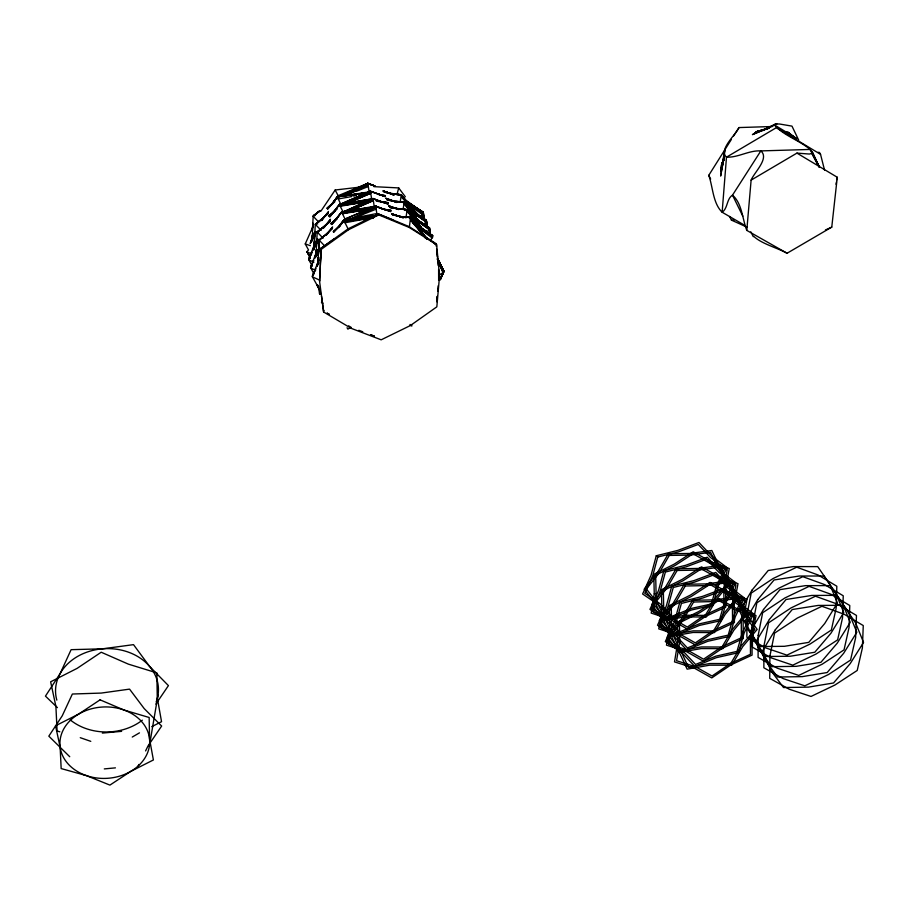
<?xml version="1.0" encoding="UTF-8"?>
<svg xmlns="http://www.w3.org/2000/svg" width="909" height="909" viewBox="0 0 909 909"><rect width="100%" height="100%" fill="white"/><g stroke="black" fill="none" stroke-linecap="round" stroke-linejoin="round"><path stroke-width="1.36" d="M404.096 202.105L395.847 201.468L404.278 202.173L403.062 209.388M347.045 327.74L347.863 329.103L350.579 327.592M443.751 271.041L437.479 258.895L443.831 271.302L440.342 279.29L443.751 271.836L437.513 259.179M317.321 231.886L323.82 227.045L317.218 232.045L323.104 238.215M308.742 259.36L311.844 252.338L308.742 259.61L312.071 265.769M313.287 215.899L319.752 211.024L313.185 216.047L312.389 231.193L313.06 223.194L312.082 230.591M312.366 239.056L312.685 232.352L312.105 240.544L312.798 233.295L311.957 240.828L312.821 233.636L311.776 241.135L312.912 234.715L310.367 243.294L313.06 236.465L310.23 243.589M314.025 249.146L314.503 240.033L313.991 249.816M319.695 247.884L317.196 253.963L319.366 247.191L317.718 254.793L318.923 247.43L318.23 255.724L319.184 239.953L318.298 255.952L319.184 239.953L325.99 234.692L319.332 239.806M392.995 219.944L378.405 213.956L348.204 228.761L321.127 248.237L319.638 281.051L321.127 248.237L334.012 238.965M315.4 224.159L321.922 219.194L315.309 224.33L314.446 239.806L315.287 231.465L313.798 238.658L315.764 232.284L313.457 238.147L315.843 232.17M320.298 263.44L321.15 248.248L322.331 248.384M317.218 232.045L316.321 247.668L317.218 239.26L315.741 246.623L317.548 239.147L315.559 246.396L317.877 239.022L315.468 246.259L317.173 241.385M772.536 126.51L738.994 127.567C735.79 134.782 718.28 149.678 726.484 157.177C738.267 157.677 749.039 150.155 760.844 150.905L810.067 149.44L812.226 151.883L819.134 166.858M317.923 264.326L318.457 256.804L317.866 264.621L318.502 257.133L317.775 263.94M314.173 247.032L314.65 240.908L313.98 248.555L314.684 241.237L313.832 248.85L314.719 241.589L313.65 249.157L314.741 241.953L313.446 249.475L314.798 242.703L312.991 250.111L314.855 243.442L308.867 259.099L311.923 251.963L309.105 258.838L310.23 258.042M316.048 254.975L316.525 248.771L315.718 256.804L316.593 249.475L315.548 257.122L316.627 249.839L315.343 257.44L316.684 250.6L314.889 258.088L316.741 251.361L310.571 267.462L313.889 273.939M751.118 180.118L796.932 153.11L837.28 177.266L831.769 227.114L787.069 253.247L746.789 230.397L751.118 180.118C754.084 172.483 769.718 158.325 760.844 150.905L732.495 195.151C726.53 198.753 727.893 208.468 722.144 212.24C712.849 203.196 712.986 187.254 708.781 175.301L731.325 139.509M437.695 291.164L438.172 285.756M438.649 280.336L438.615 269.507M423.276 235.567L436.638 244.748L439.536 275.961L436.831 306.844L410.379 325.547L381.178 339.818L351.283 328.365L323.649 312.037L321.502 296.254M423.73 218.921L423.094 212.149L406.323 201.559L423.276 212.32L420.651 217.603M724.03 152.814L722.564 165.199L724.962 149.599L720.632 176.062L723.769 159.2L720.814 171.392L724.098 158.03L721.042 168.756L724.121 158.211L721.36 165.949L724.007 158.177M405.903 217.955L407.209 209.649L398.892 209.07L407.027 209.593L421.117 227.284M317.775 263.996L318.57 257.838L317.446 265.553L318.661 258.974L316.809 266.542L318.764 260.11L312.298 276.563L320.218 290.914M396.926 194.765L398.699 187.924L373.883 186.652M378.258 214.888L378.405 213.956L408.936 226.523L436.218 243.737L436.468 246.453L436.195 243.76L434.741 243.998M149.394 746.005L158.098 694.578M436.638 244.748L409.323 227.5L410.538 217.581L401.914 216.933L410.152 217.444L426.173 238.09M429.514 227.864L416.322 219.228L429.514 227.864L427.605 232M836.848 179.732L837.28 177.266M400.142 202.048L401.414 194.833L393.131 194.117L401.074 194.674L415.833 213.07M835.973 184.232L836.416 182.061M426.366 220.285L412.936 211.502L426.366 220.285L424.048 224.898M369.997 192.288L370.418 191.14L385.28 196.48L370.27 191.299L340.716 204.082L337.262 196.81L369.122 191.913L367.838 183.368L338.693 196.708L335.182 190.004L360.066 187.106M372.61 199.435L372.963 198.503L380.485 201.503L372.883 198.56L343.136 212.047L339.421 204.582L371.622 198.946L370.418 191.14L342.25 204.014M317.684 284.881L317.741 285.721M367.361 183.936L367.622 183.232L374.951 186.072L367.486 183.47L338.193 195.685M375.281 206.786L375.656 206.116L383.143 209.15L375.576 206.093L345.045 219.046L341.591 211.956L374.372 207.491M787.069 253.247C776.718 247.634 761.356 243.692 753.709 236.295M317.139 241.34L315.389 246.123L317.23 241.283M317.196 241.226L315.309 245.964L317.264 241.146M440.172 279.915L443.592 272.098L437.581 259.383M315.718 268.473L313.196 275.2M312.582 275.757L315.65 268.769L312.389 276.029M310.571 267.462L313.696 260.372L310.708 267.201L312.117 266.11M306.969 251.691L310.31 257.792L306.969 251.691L308.503 249.907L305.242 243.953L313.162 226.102M137.748 766.923L138.952 764.469M145.588 750.925L147.997 746.005L161.654 726.03L144.213 708.611L129.555 689.124L101.217 693.078L72.368 694.021L62.255 715.792L48.825 736.154L69.743 756.731M320.048 292.278L319.616 294.016L321.422 294.436M430.559 240.59L432.911 235.817L412.709 222.773M322.081 300.663L321.502 302.527L323.047 303.129M811.248 151.928L810.067 149.44C799.091 140.088 783.581 135.646 774.252 124.84L775.809 123.976L779.558 124.01L791.978 126.124L798.693 140.168M733.631 135.93L738.994 127.567M320.877 211.195L335.182 190.004M155.871 704.1L168.426 685.613L149.462 666.274L133.509 644.64L102.603 648.821L71.107 649.674L60.085 673.705L45.45 696.124L57.415 707.622M324.445 226.909L325.922 224.75L323.57 228.182M321.729 220.353L323.922 217.16L321.661 220.421M341.625 211.888L336.978 218.49L331.455 224.137L341.841 211.967L374.19 206.354L373.042 198.56M337.205 196.855L332.694 203.252L337.353 196.833L369.202 192.424L337.353 196.833L327.763 209.195M321.604 220.58L328.467 211.445M329.876 216.887L339.409 204.32L371.792 200.048L339.409 204.32L340.193 204.9M326.354 235.022L327.91 232.852M326.263 235.158L332.614 226.977L327.422 233.431L332.501 228.341L319.854 239.635L320.593 239.567M324.206 227.341L330.512 219.274L325.342 225.625L330.421 220.273L324.888 225.955L330.353 220.955L317.525 231.772L324.058 226.659L317.798 231.693L318.525 231.636M336.955 218.353L341.716 211.888L374.281 206.968L374.19 206.354M339.352 226.443L333.171 231.738L339.284 226.409L333.648 232.204L344.022 219.853L376.815 213.547L375.656 206.116M334.978 210.888L328.933 216.047L334.898 210.797L329.717 216.751L339.625 204.389L371.622 198.946L371.713 199.537M334.83 210.718L339.625 204.389M331.933 224.568L336.989 218.353M339.216 226.386L344.727 220.41M323.422 310.923L323.99 310.276M323.672 217.649L328.388 212.411L323.07 218.16L328.297 213.399L315.843 223.966L322.411 218.66M439.558 263.462L439.979 262.417L438.627 261.451M332.694 203.127L327.32 208.775L334.944 201.616M332.762 203.184L326.717 208.218M324.229 226.477L330.331 221.285L324.433 226.296M337.125 218.49L330.978 223.694C335.819 221.807 338.818 213.99 342.216 212.286M320.184 210.479L313.457 215.774L319.866 210.831L313.969 215.626L315.093 215.592M328.785 215.899L337.057 209.206M321.377 249.259L348.499 229.75L378.746 214.899L409.323 227.5M132.26 737.051L139.463 732.859M405.13 210.502L406.789 209.604L398.449 208.865L406.505 209.706L421.14 226.989M817.998 152.326L819.475 152.451L820.532 154.314L824.543 170.097M402.948 202.537L403.585 202.196L416.231 217.24M775.025 124.158L762.651 130.578L776.831 123.897L752.402 134.612L766.662 128.783L754.527 133.009L767.457 128.555L755.334 132.464L768.287 128.328L756.186 131.907L769.162 128.112L765.526 128.851L768.139 128.305M151.723 726.666L161.541 721.701L157.257 697.669L156.859 672.899L128.374 664.138L101.206 652.23L77.083 668.388L50.643 681.818L55.904 706.452L57.097 731.018L59.824 731.802M344.238 195.924L368.077 184.209M364.009 221.001L378.405 213.956L378.746 214.899M343.363 212.513L372.883 198.56L387.984 204.059M415.777 213.07L400.846 194.708L392.711 193.935L400.846 194.708L417.958 214.49M349.681 219.58L375.985 207.297L349.601 219.569M338.693 196.708L367.486 183.47L374.951 186.072L367.77 183.254M831.769 227.114L825.417 229.977M344.272 196.094L346.795 194.946M350.579 193.231L368.247 185.197L344.181 196.071M373.372 199.935L346.045 212.354L373.463 200.537L348.761 211.229M347.817 203.037L370.815 192.617L345.181 204.184L370.906 193.208L345.079 204.195M343.136 212.047L372.815 198.696M370.338 191.174L340.716 204.082L341.182 205.059M383.041 209.15L391.052 210.354L383.019 209.161L390.915 210.979L383.075 209.025L390.79 211.604L375.417 206.32L345.045 219.046L345.761 220.557M344.216 196.287L346.761 195.253M356.953 191.106L368.418 186.447M352.169 218.774L376.258 209.115M769.162 128.112L756.629 131.635L768.65 128.146M344.341 220.069L339.227 226.523L343.92 219.83L377.087 215.422L343.852 219.989L345.022 222.739L373.724 217.524M338.091 198.98L351.851 196.526M340.182 206.275L361.1 202.696M342.352 213.797L359.953 210.843M341.841 211.967L374.281 206.968M365.52 201.809L339.909 205.729L360.964 202.593M363.93 209.99L342.091 213.263L363.873 210.059M366.657 209.581L370.758 208.968M373.656 217.387L344.488 221.648L373.531 217.581M104.296 768.912L115.42 767.866M102.342 733.086L121.613 731.347M365.418 201.821L339.693 205.264L365.361 201.855M341.875 212.797L363.759 209.922M366.554 209.547L371.963 208.854M344.284 221.182L373.497 217.524M729.541 216.444L731.438 220.126L734.165 220.046M427.48 227.58L428.9 227.625L410.857 215.331M316.525 223.898L317.752 223.898M421.287 211.808L422.844 212.013L423.719 220.114L422.844 212.013L406.334 201.321M431.093 235.374L432.707 235.636M424.935 219.967L425.798 220.046L407.948 207.525M377.553 201.298L380.223 201.48M403.232 217.66L391.586 213.763L399.506 216.467L409.891 217.478L427.139 238.828M376.292 201.196L388.291 202.627M403.585 202.196L387.245 200.071L395.108 201.309L386.802 199.548L394.54 201.275L385.78 198.264L396.926 202.48M399.506 216.467L409.891 217.478L426.128 238.101M796.932 153.11L809.362 154.041L811.885 153.371L812.226 151.883M400.278 194.935L384.03 192.06L391.665 193.799L383.405 191.31L390.859 193.731L383.212 191.06L390.62 193.674L383.03 190.81L393.938 195.026M380.36 201.491L388.257 202.832L380.337 201.582L388.052 203.65L380.382 201.4L388.018 203.855L380.394 201.378M318.65 286.051L317.968 285.88M377.667 194.219L385.461 195.696L377.712 194.14L385.314 196.287L377.735 194.003M401.199 216.683L392.438 214.831L400.346 216.581L391.779 214.024L403.698 217.796M305.242 243.953L310.389 245.691M80.265 737.688L90.786 741.346M375.417 206.32L383.155 209.002L375.576 206.093M398.756 209.502L388.666 205.923L397.347 208.74L389.529 206.979L397.926 208.775L389.972 207.513L406.505 209.706L419.481 225.489M398.426 209.479L396.006 208.525L398.596 209.445M370.27 191.299L385.257 196.685M396.006 208.525L388.495 205.673M396.824 202.423L393.018 200.969L396.619 202.412M358.839 330.274L362.759 331.774M399.017 216.319L402.494 217.649M367.622 183.232L374.985 186.129M311.617 253.986L307.14 251.929L310.401 257.94M393.836 194.98L390.188 193.515L393.733 194.969M313.889 262.201L308.855 259.86M315.628 270.382L310.651 267.985M731.438 220.126L747.05 227.182M442.058 269.814L442.978 270.291L437.559 258.724M744.232 225.034L722.144 212.24L726.484 157.177L776.343 127.68L820.532 154.314M348.601 325.842L350.999 327.263L351.283 328.365M774.252 124.84L796.625 138.35M406.675 202.423L409.073 203.946M411.459 205.468L423.412 213.092L412.8 206.286M412.356 217.228L429.718 228.341L430.434 235.351M412.47 217.274L429.718 228.341M409.141 209.593L413.606 212.456L408.107 208.9M416.129 225.512L419.458 227.648L414.697 224.557M413.959 223.603L432.411 235.499L411.8 220.91M406.221 201.287L422.526 211.911L406.243 201.003M412.231 217.24L416.697 220.183L412.3 217.24M406.8 202.764L409.141 204.343M412.629 206.718L423.128 213.842L423.833 219.251M409.414 210.024L426.31 221.489L409.97 210.286M415.549 225.409L432.752 237.135L415.708 225.387M407.084 201.741L420.617 211.036M412.731 206.707L423.128 213.842M409.925 214.751L428.48 227.58M413.595 218.455L429.298 229.488L412.652 217.615M409.891 210.445L426.082 221.91L426.923 227.341M408.175 207.752L425.389 219.989M410.061 210.377L426.082 221.91M412.731 221.694L431.593 235.374M397.097 193.731L399.335 195.367M402.698 197.832L420.628 210.99M413.561 208.047L422.617 214.717M415.538 225.705L432.252 238.044M786.955 131.657L795.739 138.248M793.341 136.611L788.262 132.271L795.568 138.691M337.637 197.037L338.432 197.776M410.538 325.013L411.8 326.047L411.663 325.058M324.854 246.089L319.15 240.158M318.764 222.137L313.139 216.228M410.595 220.353L426.707 239.056M401.358 196.844L409.504 206.377M414.027 211.661L415.833 213.785M321.161 230.42L315.309 224.33M404.312 204.07L411.561 212.672M416.992 219.126L418.81 221.273M410.175 218.785L427.06 238.851M413.504 210.877L416.083 213.967M407.3 211.502L415.14 220.887M416.322 217.217L404.278 202.173M418.208 220.364L404.403 203.514L413.231 214.501M426.741 238.817L410.754 219.251L424.389 236.556L410.368 217.478L425.287 237.306L410.152 217.444M416.924 222.682L407.38 210.956L416.731 222.66M416.765 218.899L418.526 221.092M415.402 216.967L404.448 203.037L414.834 216.433M417.083 219.103L418.776 221.251M418.447 224.58L407.425 210.49L418.265 224.523M413.515 211.127L416.129 214.467L413.606 211.183M401.074 194.674L410.504 206.843L401.414 194.833M424.401 236.408L410.788 218.785L419.992 230.841M407.027 209.593L417.015 222.671M420.765 227.636L407.414 210.104L419.765 226.443M421.662 233.034L424.173 236.329M411.038 207.866L401.551 195.378L409.936 206.445M417.106 222.694L407.209 209.649L416.697 222.262M414.129 211.979L415.799 214.194M404.448 202.639L415.458 217.183M425.014 237.317L410.788 218.376L424.821 237.204M398.699 187.924L405.346 196.821M410.538 217.581L424.48 236.476M425.639 238.238L410.743 218.035L425.48 238.09M312.378 276.825L319.4 280.006L323.649 312.037M818.782 166.449L811.885 153.371L818.168 165.302M316.752 284.585L320.547 292.255M443.831 271.302L437.933 259.542M437.786 259.474L443.581 270.791L437.434 258.622M750.811 231.829L753.277 236.658M437.627 259.429L443.831 271.564L437.434 258.963M345.022 222.739L348.499 229.75M437.672 259.667L443.751 271.836M708.781 175.301L710.656 179.084M742.801 216.149L732.495 195.151C742.108 203.343 742.335 219.012 746.789 230.397M819.566 167.426L812.373 152.485L819.179 167.04M437.434 259.326L443.592 272.098L440.274 279.597L443.092 272.643L437.683 259.735M437.888 259.86L442.547 270.053L437.729 258.724M437.888 260.974L443.092 272.643L439.115 274.927L439.536 275.961M410.004 324.445L410.379 325.547M376.996 214.854L376.815 213.547M430.298 234.613L429.514 229.057L430.162 234.408M423.105 216.092L423.492 218.887M318.502 286.062L319.502 293.789M427.15 226.636L426.469 221.103L427.037 226.432M423.174 217.331L423.492 220.035M426.116 220.137L426.878 227.125M426.537 220.773L427.082 226.227M423.299 213.445L423.98 220.194M436.831 250.532L437.479 257.304L436.729 249.168M437.729 260.019L438.24 265.439M423.435 212.797L424.083 219.694M423.094 212.149L423.708 218.978M56.824 700.123A51.461 41.666 -1.9 0 1 108.966 648.628A51.461 41.666 -1.9 0 1 156.143 702.066M142.338 720.178A51.461 41.666 -1.9 0 1 70.243 719.883M746.88 615.507L746.88 637.232L765.798 647.935L786.921 655.139L809.964 644.106L831.36 630.028L836.155 608.11L836.825 586.225L818.157 575.011L796.716 567.193L773.025 578.567L751.198 593.111L746.88 615.507M752.47 625.369L752.436 647.231L771.491 657.968L792.773 665.172L816.032 654.048L837.632 639.856L842.529 617.802L843.245 595.781L824.44 584.521L802.84 576.681L778.922 588.168L756.867 602.826L752.47 625.369M758.174 635.414L758.095 657.412L777.286 668.183L798.738 675.41L822.225 664.172L844.041 649.867L849.017 627.676L849.79 605.519L830.849 594.213L809.078 586.362L784.921 597.952L762.651 612.734L758.174 635.414M763.98 645.663L763.855 667.785L783.194 678.603L804.817 685.829L828.531 674.501L850.563 660.07L855.63 637.732L856.471 615.45L837.382 604.099L815.43 596.224L791.046 607.916L768.548 622.835L763.98 645.663M769.9 656.105L769.73 678.364L789.228 689.215L811.021 696.453L834.951 685.011L857.21 670.467L862.38 647.992L863.266 625.562L844.041 614.177L821.918 606.292L797.284 618.086L774.559 633.13L769.9 656.105M437.229 296.459L436.763 301.777L437.218 296.459M654.253 593.702L651.219 613.098L670.456 619.393L687.204 628.994L705.543 616.416L725.825 607.007L725.609 588.021L729.279 568.523L710.44 561.489L693.226 551.774L674.148 564.182L653.787 574.374L654.253 593.702M656.093 593.554L653.219 611.939L671.467 617.927L687.352 627.04L704.748 615.109L724.007 606.167L723.791 588.168L727.257 569.659L709.395 562.989L693.067 553.786L674.978 565.546L655.673 575.204L656.093 593.554M661.854 609.28L658.741 628.88L678.228 635.198L695.18 644.856L713.815 632.107L734.404 622.563L734.233 603.394L738.017 583.692L718.928 576.624L701.498 566.852L682.125 579.419L661.445 589.759L661.854 609.28M663.729 609.121L660.763 627.71L679.262 633.709L695.328 642.879L713.02 630.789L732.563 621.722L732.393 603.542L735.96 584.839L717.871 578.147L701.328 568.886L682.954 580.794L663.343 590.6L663.729 609.121M669.706 625.347L666.49 645.151L686.238 651.48L703.396 661.184L722.337 648.287L743.232 638.595L743.13 619.234L747.016 599.326L727.689 592.225L710.031 582.396L690.34 595.134L669.331 605.621L669.706 625.347M671.603 625.187L668.547 643.958L687.284 649.98L703.566 659.195L721.53 646.947L741.369 637.743L741.255 619.381L744.937 600.497L726.609 593.77L709.861 584.442L691.181 596.531L671.262 606.473L671.603 625.187M677.807 641.97L674.512 661.888L694.465 668.206L711.758 677.921L730.916 664.899L752.073 655.105L752.016 635.641L756.015 615.598L736.517 608.496L718.689 598.633L698.748 611.507L677.489 622.108L677.807 641.97M679.727 641.754L676.569 660.718L695.567 666.751L712.042 676.023L730.302 663.604L750.459 654.264L750.402 635.732L754.197 616.632L735.62 609.882L718.655 600.497L699.669 612.757L679.432 622.847L679.727 641.754M724.098 158.03L720.917 170.097L724.121 158.155M656.264 555.763L651.06 575.227L642.606 593.986L658.491 604.792L671.103 618.313L691.579 609.962L712.849 605.235L718.099 586.225L727.041 567.648L711.895 556.217L698.964 542.491L677.921 550.365L656.264 555.763M657.752 557.047L652.798 575.511L644.788 593.293L659.854 603.553L671.808 616.382L691.238 608.462L711.429 603.974L716.406 585.941L724.882 568.295L710.508 557.467L698.237 544.457L678.284 551.933L657.752 557.047M663.888 570.738L658.559 590.418L649.946 609.382L666.024 620.256L678.773 633.88L699.555 625.392L721.132 620.586L726.507 601.372L735.62 582.589L720.292 571.079L707.225 557.24L685.863 565.239L663.888 570.738M665.388 572.034L660.332 590.702L652.151 608.666L667.411 618.995L679.5 631.937L699.214 623.881L719.689 619.313L724.791 601.099L733.427 583.26L718.894 572.352L706.486 559.228L686.227 566.818L665.388 572.034M671.751 586.18L666.297 606.064L657.514 625.244L673.796 636.186L686.681 649.912L707.781 641.299L729.654 636.391L735.176 616.984L744.471 597.997L728.961 586.396L715.747 572.443L694.056 580.578L671.751 586.18M673.274 587.475L668.092 606.348L659.752 624.517L675.194 634.914L687.42 647.947L707.429 639.777L728.211 635.118L733.427 616.711L742.244 598.667L727.53 587.691L714.985 574.454L694.419 582.169L673.274 587.475M679.864 602.099L674.273 622.211L665.308 641.595L681.795 652.617L694.828 666.445L716.247 657.696L738.449 652.685L744.107 633.073L753.595 613.87L737.892 602.19L724.53 588.134L702.509 596.395L679.864 602.099M681.398 603.417L676.091 622.483L667.581 640.868L683.227 651.321L695.578 664.456L715.906 656.15L736.983 651.401L742.335 632.8L751.334 614.564L736.438 603.496L723.757 590.168L702.873 597.997L681.398 603.417M724.064 158.2L721.189 167.37L724.087 158.211M724.064 157.859L721.451 165.222L724.098 157.791M315.821 232.147L313.389 237.976L315.889 232.034M317.241 241.09L315.23 245.794L317.275 240.999M668.274 553.774L657.65 572.216L644.174 589.225L655.821 603.894L663.581 620.54L685.125 616.847L706.27 617.018L716.724 599.042L730.427 582.408L719.769 567.352L711.838 550.502L690.011 553.456L668.274 553.774M669.274 555.422L659.195 572.92L646.424 589.032L657.457 602.962L664.809 618.756L685.25 615.245L705.316 615.404L715.224 598.372L728.234 582.567L718.121 568.295L710.588 552.308L689.886 555.115L669.274 555.422M676.126 568.807L665.308 587.464L651.605 604.667L663.365 619.461L671.194 636.255L693.056 632.471L714.485 632.596L725.132 614.427L739.074 597.611L728.314 582.419L720.326 565.409L698.18 568.443L676.126 568.807M677.148 570.466L666.865 588.168L653.878 604.474L665.036 618.518L672.444 634.448L693.181 630.857L713.531 630.982L723.621 613.745L736.858 597.77L726.643 583.373L719.042 567.239L698.044 570.125L677.148 570.466M684.227 584.305L673.205 603.178L659.252 620.597L671.149 635.516L679.046 652.446L701.225 648.583L722.95 648.651L733.802 630.289L747.993 613.268L737.119 597.952L729.063 580.783L706.6 583.896L684.227 584.305M685.261 585.987L674.785 603.894L661.57 620.393L672.842 634.55L680.318 650.617L701.362 646.947L721.985 647.026L732.268 629.607L745.744 613.427L735.426 598.917L727.768 582.635L706.452 585.589L685.261 585.987M692.59 600.304L681.352 619.393L667.149 637.016L679.182 652.06L687.136 669.149L709.645 665.183L731.677 665.206L742.744 646.629L757.174 629.403L746.209 613.961L738.085 596.634L715.281 599.838L692.59 600.304M693.624 601.997L682.954 620.108L669.49 636.8L680.898 651.083L688.431 667.297L709.781 663.536L730.7 663.559L741.187 645.947L754.902 629.585L744.482 614.95L736.767 598.508L715.133 601.542L693.624 601.997M752.107 590.021L739.642 611.007L748.198 630.005L760.435 646.56L784.467 646.299L808.76 642.379L824.702 623.54L837.428 602.962L829.565 583.828L817.702 566.614L793.25 566.602L768.241 570.477L752.107 590.021M757.754 599.656L745.141 620.79L753.731 639.891L766.048 656.525L790.273 656.23L814.794 652.242L830.906 633.266L843.768 612.552L835.894 593.316L823.963 576.011L799.306 576.033L774.059 579.965L757.754 599.656M763.515 609.473L750.743 630.755L759.379 649.958L771.764 666.672L796.204 666.331L820.929 662.297L837.223 643.186L850.245 622.324L842.336 602.985L830.337 585.589L805.465 585.646L780.002 589.634L763.515 609.473M769.378 619.484L756.458 640.913L765.128 660.218L777.593 677.012L802.238 676.637L827.179 672.535L843.654 653.287L856.835 632.289L848.904 612.836L836.848 595.35L811.76 595.44L786.058 599.497L769.378 619.484M775.366 629.687L762.287 651.264L770.991 670.672L783.524 687.545L808.385 687.136L833.553 682.977L850.21 663.593L863.55 642.436L855.596 622.881L843.472 605.303L818.157 605.428L792.228 609.541L775.366 629.687M343.863 219.864L339.25 226.636L343.92 219.83M337.262 196.81L332.694 203.252L337.353 196.833M334.842 210.729L329.399 216.467L334.898 210.797M337.046 218.421L331.126 223.853L337.103 218.49M100.07 699.839L78.822 713.985L55.54 725.791L60.142 747.175L61.164 768.571L86.412 775.616L109.921 785.103L130.646 771.446L153.394 759.969L149.553 739.04L149.156 717.485L124.01 710.031L100.07 699.839M356.112 195.378L353.385 195.776L356.089 195.412M374.406 336.205L370.531 334.728L374.406 336.216M329.399 314.491L327.001 313.071L329.422 314.48M423.855 219.114L423.276 212.32L423.855 219.16M83.662 774.593A44.916 35.735 -2.8 0 0 149.667 740.687A44.916 35.735 -2.8 0 0 81.071 712.758A44.916 35.735 -2.8 0 0 83.662 774.593"/></g></svg>
